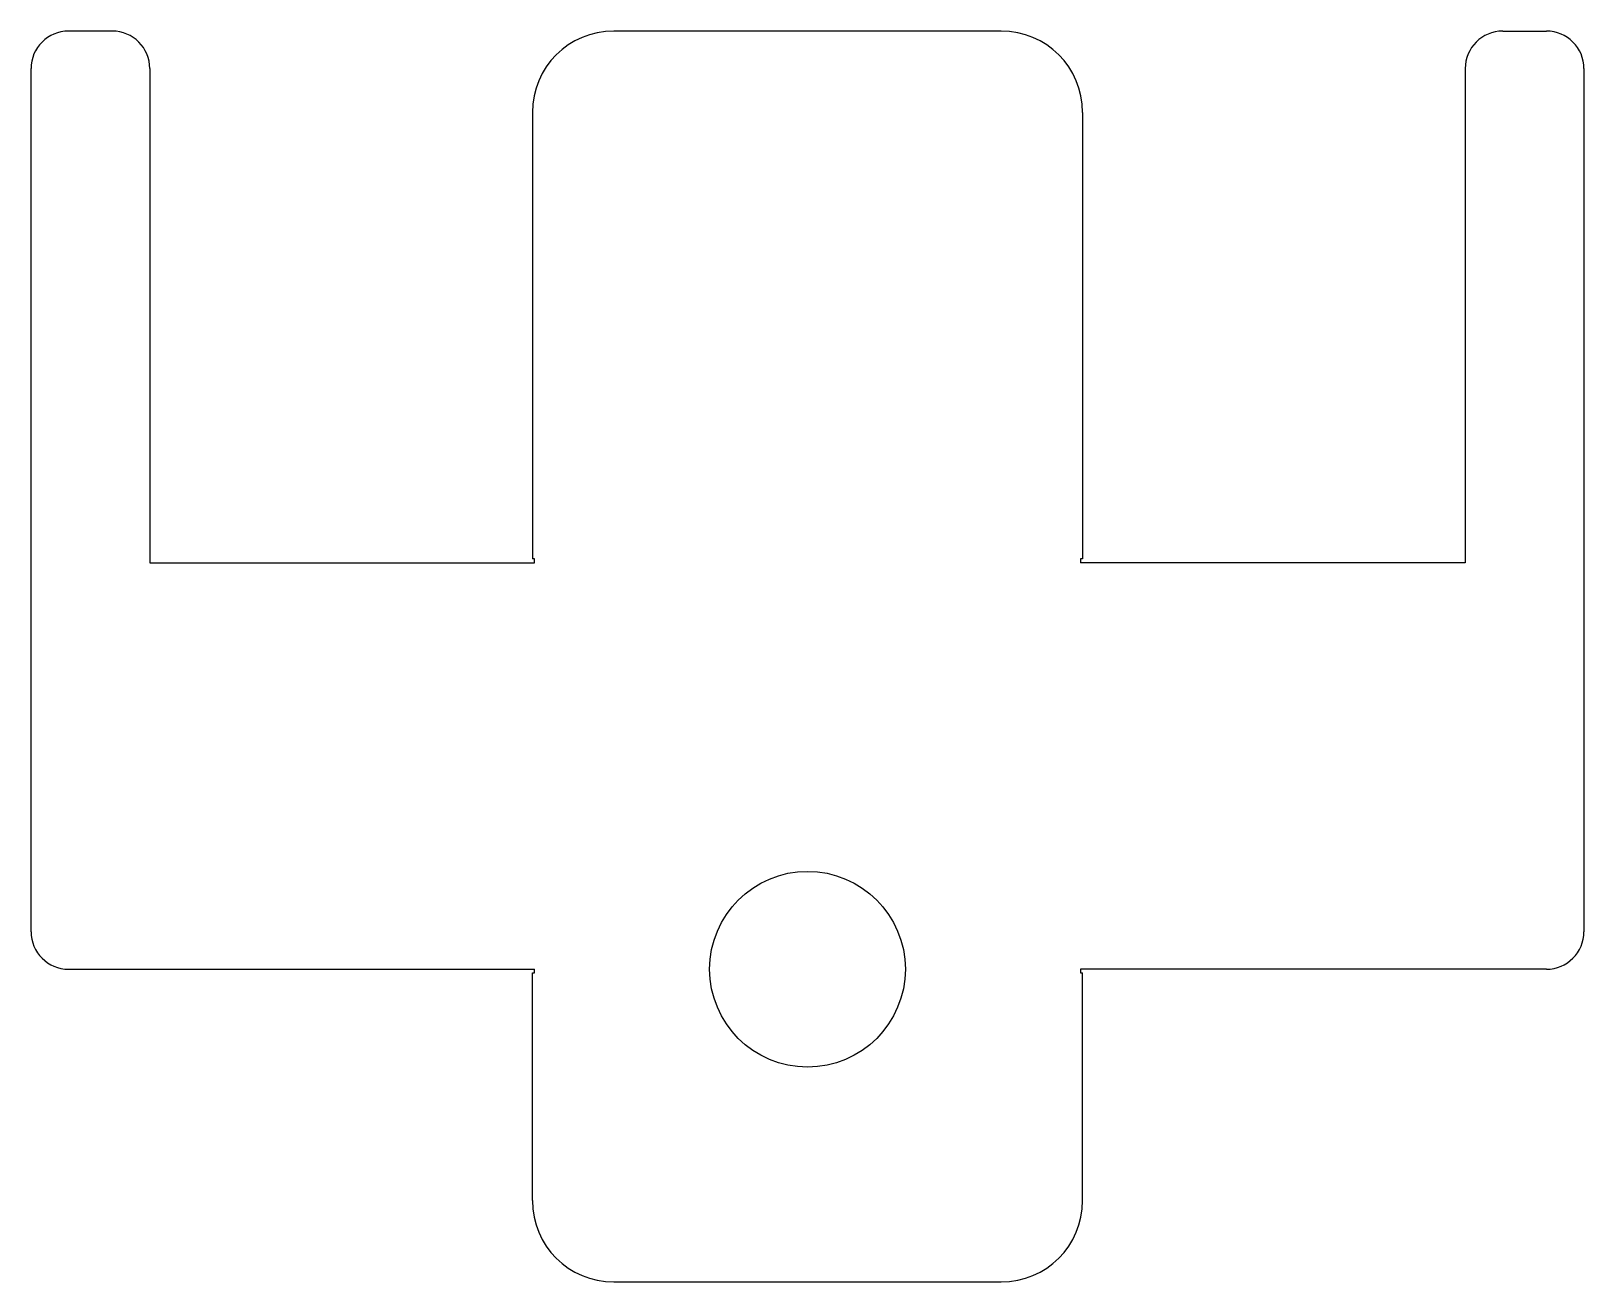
# Model space of a CAD drawing. Header units: inches. Extents: x -1.24 to 1.24, y -1 to 1.
import ezdxf

# ---------------------------------------------------------------- set-up
doc = ezdxf.new("R2010")
doc.units = ezdxf.units.IN
doc.header["$MEASUREMENT"] = 0

msp = doc.modelspace()

# ---------------------------------------------------------------- linework, layer by layer
at = {"color": 7, "linetype": 'Continuous', "lineweight": 25}
for p, q in [((-1.112, 1), (-1.182, 1)), ((0.31, 1), (-0.31, 1)), ((1.112, 1), (1.182, 1)), ((-1.242, -0.44), (-1.242, 0.94)), ((-1.052, 0.94), (-1.052, 0.15)), ((1.052, 0.94), (1.052, 0.15)), ((1.242, 0.94), (1.242, -0.44)), ((-0.44, 0.87), (-0.44, 0.156)), ((0.44, 0.87), (0.44, 0.156)), ((-1.052, 0.15), (-0.4365, 0.15)), ((-0.4365, 0.156), (-0.44, 0.156)), ((-0.4365, 0.15), (-0.4365, 0.156)), ((0.44, 0.156), (0.4365, 0.156)), ((0.4365, 0.156), (0.4365, 0.15)), ((1.052, 0.15), (0.4365, 0.15)), ((-1.182, -0.5), (-0.4365, -0.5)), ((-0.44, -0.87), (-0.44, -0.506)), ((-0.44, -0.506), (-0.4365, -0.506)), ((-0.4365, -0.506), (-0.4365, -0.5)), ((1.182, -0.5), (0.4365, -0.5)), ((0.4365, -0.5), (0.4365, -0.506)), ((0.4365, -0.506), (0.44, -0.506)), ((0.44, -0.87), (0.44, -0.506)), ((-0.31, -1), (0.31, -1))]:
    msp.add_line(p, q, dxfattribs=at)
msp.add_circle((0, -0.5), 0.1565, dxfattribs=at)
for centre, radius, start, end in [((-1.182, 0.94), 0.06, 90, 180), ((-1.112, 0.94), 0.06, 0, 90), ((-0.31, 0.87), 0.13, 90, 180), ((0.31, 0.87), 0.13, 0, 90), ((1.112, 0.94), 0.06, 90, 180), ((1.182, 0.94), 0.06, 0, 90), ((-1.182, -0.44), 0.06, 180, 270), ((1.182, -0.44), 0.06, 270, 0), ((-0.31, -0.87), 0.13, 180, 270), ((0.31, -0.87), 0.13, 270, 0)]:
    msp.add_arc(centre, radius, start, end, dxfattribs=at)

doc.saveas('drawing.dxf')
